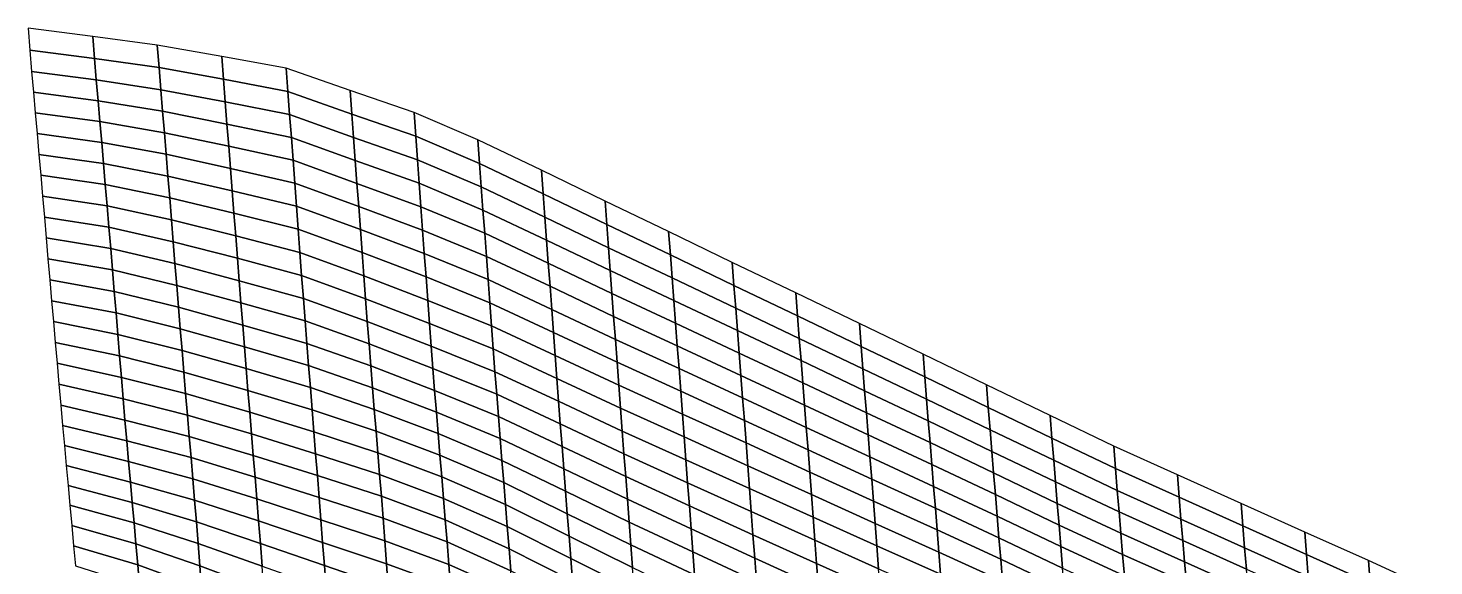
# Model space of a CAD drawing. Header units: metres. Extents: x -4.24 to 0.55, y -2.89 to 0.52.
# Drawn here: x -4.24 to -2.106, y -0.291 to 0.525 of the extents above; entities that cross this region are included whole.
import ezdxf

# ---------------------------------------------------------------- set-up
doc = ezdxf.new("R2010")
doc.units = ezdxf.units.M

msp = doc.modelspace()

# ---------------------------------------------------------------- linework, layer by layer
at = {"layer": 'B2'}
for points in [[(-4.24006, 0.52489, -10.46787), (-4.23739, 0.49146, -10.37504), (-4.13931, 0.47876, -10.38286), (-4.14198, 0.51229, -10.47566)], [(-4.14198, 0.51229, -10.47566), (-4.13931, 0.47876, -10.38286), (-4.04129, 0.46488, -10.39116), (-4.04393, 0.49914, -10.48366)], [(-4.23739, 0.49146, -10.37504), (-4.23467, 0.45911, -10.28176), (-4.1366, 0.44624, -10.28965), (-4.13931, 0.47876, -10.38286)], [(-4.04393, 0.49914, -10.48366), (-4.04129, 0.46488, -10.39116), (-3.94345, 0.44715, -10.401), (-3.94605, 0.48196, -10.49329)], [(-4.13931, 0.47876, -10.38286), (-4.1366, 0.44624, -10.28965), (-4.03862, 0.43144, -10.29832), (-4.04129, 0.46488, -10.39116)], [(-3.94605, 0.48196, -10.49329), (-3.94345, 0.44715, -10.401), (-3.84564, 0.42851, -10.41121), (-3.84822, 0.46396, -10.50324)], [(-4.23467, 0.45911, -10.28176), (-4.2319, 0.42778, -10.18808), (-4.13384, 0.41472, -10.19605), (-4.1366, 0.44624, -10.28965)], [(-4.04129, 0.46488, -10.39116), (-4.03862, 0.43144, -10.29832), (-3.94081, 0.41289, -10.3085), (-3.94345, 0.44715, -10.401)], [(-3.84822, 0.46396, -10.50324), (-3.84564, 0.42851, -10.41121), (-3.74854, 0.39424, -10.42772), (-3.75111, 0.42997, -10.51963)], [(-4.2319, 0.42778, -10.18808), (-4.22914, 0.39635, -10.09443), (-4.13109, 0.38311, -10.10247), (-4.13384, 0.41472, -10.19605)], [(-4.1366, 0.44624, -10.28965), (-4.13384, 0.41472, -10.19605), (-4.03591, 0.39882, -10.20515), (-4.03862, 0.43144, -10.29832)], [(-4.03862, 0.43144, -10.29832), (-4.03591, 0.39882, -10.20515), (-3.93815, 0.37927, -10.21573), (-3.94081, 0.41289, -10.3085)], [(-3.94345, 0.44715, -10.401), (-3.94081, 0.41289, -10.3085), (-3.84304, 0.39352, -10.319), (-3.84564, 0.42851, -10.41121)], [(-3.84564, 0.42851, -10.41121), (-3.84304, 0.39352, -10.319), (-3.74596, 0.35888, -10.33565), (-3.74854, 0.39424, -10.42772)], [(-3.75111, 0.42997, -10.51963), (-3.74854, 0.39424, -10.42772), (-3.65142, 0.3607, -10.44393), (-3.65396, 0.39688, -10.53566)], [(-4.13384, 0.41472, -10.19605), (-4.13109, 0.38311, -10.10247), (-4.03321, 0.36612, -10.11202), (-4.03591, 0.39882, -10.20515)], [(-3.94081, 0.41289, -10.3085), (-3.93815, 0.37927, -10.21573), (-3.84042, 0.35899, -10.22661), (-3.84304, 0.39352, -10.319)], [(-4.22914, 0.39635, -10.09443), (-4.22638, 0.36483, -10.00082), (-4.12834, 0.35141, -10.00894), (-4.13109, 0.38311, -10.10247)], [(-4.03591, 0.39882, -10.20515), (-4.03321, 0.36612, -10.11202), (-3.93549, 0.34565, -10.12297), (-3.93815, 0.37927, -10.21573)], [(-3.84304, 0.39352, -10.319), (-3.84042, 0.35899, -10.22661), (-3.74336, 0.32398, -10.24341), (-3.74596, 0.35888, -10.33565)], [(-3.74854, 0.39424, -10.42772), (-3.74596, 0.35888, -10.33565), (-3.64885, 0.32489, -10.35205), (-3.65142, 0.3607, -10.44393)], [(-3.65396, 0.39688, -10.53566), (-3.65142, 0.3607, -10.44393), (-3.55465, 0.3193, -10.4633), (-3.55721, 0.35511, -10.55518)], [(-4.22638, 0.36483, -10.00082), (-4.22363, 0.33313, -9.90729), (-4.1256, 0.31952, -9.91548), (-4.12834, 0.35141, -10.00894)], [(-4.13109, 0.38311, -10.10247), (-4.12834, 0.35141, -10.00894), (-4.03051, 0.33332, -10.01893), (-4.03321, 0.36612, -10.11202)], [(-4.03321, 0.36612, -10.11202), (-4.03051, 0.33332, -10.01893), (-3.93283, 0.31184, -10.03028), (-3.93549, 0.34565, -10.12297)], [(-3.93815, 0.37927, -10.21573), (-3.93549, 0.34565, -10.12297), (-3.8378, 0.32436, -10.13425), (-3.84042, 0.35899, -10.22661)], [(-4.12834, 0.35141, -10.00894), (-4.1256, 0.31952, -9.91548), (-4.02782, 0.30024, -9.92595), (-4.03051, 0.33332, -10.01893)], [(-3.93549, 0.34565, -10.12297), (-3.93283, 0.31184, -10.03028), (-3.83519, 0.28964, -10.04193), (-3.8378, 0.32436, -10.13425)], [(-3.84042, 0.35899, -10.22661), (-3.8378, 0.32436, -10.13425), (-3.74075, 0.28908, -10.15116), (-3.74336, 0.32398, -10.24341)], [(-3.74596, 0.35888, -10.33565), (-3.74336, 0.32398, -10.24341), (-3.64628, 0.28934, -10.26006), (-3.64885, 0.32489, -10.35205)], [(-3.65142, 0.3607, -10.44393), (-3.64885, 0.32489, -10.35205), (-3.55207, 0.28376, -10.37131), (-3.55465, 0.3193, -10.4633)], [(-3.55721, 0.35511, -10.55518), (-3.55465, 0.3193, -10.4633), (-3.45808, 0.27332, -10.48452), (-3.46065, 0.30905, -10.57643)], [(-4.22363, 0.33313, -9.90729), (-4.22088, 0.30143, -9.81375), (-4.12286, 0.28746, -9.82209), (-4.1256, 0.31952, -9.91548)], [(-4.03051, 0.33332, -10.01893), (-4.02782, 0.30024, -9.92595), (-3.93018, 0.27786, -9.93767), (-3.93283, 0.31184, -10.03028)], [(-3.8378, 0.32436, -10.13425), (-3.83519, 0.28964, -10.04193), (-3.73815, 0.25418, -10.05891), (-3.74075, 0.28908, -10.15116)], [(-3.74336, 0.32398, -10.24341), (-3.74075, 0.28908, -10.15116), (-3.6437, 0.2538, -10.16807), (-3.64628, 0.28934, -10.26006)], [(-3.64885, 0.32489, -10.35205), (-3.64628, 0.28934, -10.26006), (-3.54947, 0.24867, -10.27914), (-3.55207, 0.28376, -10.37131)], [(-4.22088, 0.30143, -9.81375), (-4.21813, 0.26973, -9.72022), (-4.12013, 0.2553, -9.72874), (-4.12286, 0.28746, -9.82209)], [(-4.1256, 0.31952, -9.91548), (-4.12286, 0.28746, -9.82209), (-4.02513, 0.26717, -9.83296), (-4.02782, 0.30024, -9.92595)], [(-4.02782, 0.30024, -9.92595), (-4.02513, 0.26717, -9.83296), (-3.92754, 0.24378, -9.84509), (-3.93018, 0.27786, -9.93767)], [(-3.93283, 0.31184, -10.03028), (-3.93018, 0.27786, -9.93767), (-3.83259, 0.25465, -9.94972), (-3.83519, 0.28964, -10.04193)], [(-3.55465, 0.3193, -10.4633), (-3.55207, 0.28376, -10.37131), (-3.45549, 0.23806, -10.39242), (-3.45808, 0.27332, -10.48452)], [(-3.46065, 0.30905, -10.57643), (-3.45808, 0.27332, -10.48452), (-3.36156, 0.22653, -10.50606), (-3.36413, 0.26207, -10.59805)], [(-4.12286, 0.28746, -9.82209), (-4.12013, 0.2553, -9.72874), (-4.02245, 0.23392, -9.74005), (-4.02513, 0.26717, -9.83296)], [(-3.93018, 0.27786, -9.93767), (-3.92754, 0.24378, -9.84509), (-3.82999, 0.21956, -9.85755), (-3.83259, 0.25465, -9.94972)], [(-3.83519, 0.28964, -10.04193), (-3.83259, 0.25465, -9.94972), (-3.73554, 0.21928, -9.96667), (-3.73815, 0.25418, -10.05891)], [(-3.74075, 0.28908, -10.15116), (-3.73815, 0.25418, -10.05891), (-3.64113, 0.21817, -10.07612), (-3.6437, 0.2538, -10.16807)], [(-3.64628, 0.28934, -10.26006), (-3.6437, 0.2538, -10.16807), (-3.54688, 0.2135, -10.187), (-3.54947, 0.24867, -10.27914)], [(-3.55207, 0.28376, -10.37131), (-3.54947, 0.24867, -10.27914), (-3.45289, 0.20306, -10.30021), (-3.45549, 0.23806, -10.39242)], [(-4.21813, 0.26973, -9.72022), (-4.21538, 0.23803, -9.62668), (-4.11741, 0.22296, -9.63546), (-4.12013, 0.2553, -9.72874)], [(-4.02513, 0.26717, -9.83296), (-4.02245, 0.23392, -9.74005), (-3.92491, 0.20952, -9.75258), (-3.92754, 0.24378, -9.84509)], [(-3.45808, 0.27332, -10.48452), (-3.45549, 0.23806, -10.39242), (-3.35896, 0.19135, -10.41392), (-3.36156, 0.22653, -10.50606)], [(-3.36413, 0.26207, -10.59805), (-3.36156, 0.22653, -10.50606), (-3.26498, 0.18083, -10.52716), (-3.26757, 0.21609, -10.61926)], [(-4.21538, 0.23803, -9.62668), (-4.21263, 0.20633, -9.53315), (-4.1147, 0.19043, -9.54226), (-4.11741, 0.22296, -9.63546)], [(-4.12013, 0.2553, -9.72874), (-4.11741, 0.22296, -9.63546), (-4.01977, 0.20066, -9.64714), (-4.02245, 0.23392, -9.74005)], [(-3.92754, 0.24378, -9.84509), (-3.92491, 0.20952, -9.75258), (-3.8274, 0.1843, -9.76545), (-3.82999, 0.21956, -9.85755)], [(-3.83259, 0.25465, -9.94972), (-3.82999, 0.21956, -9.85755), (-3.73295, 0.18419, -9.87449), (-3.73554, 0.21928, -9.96667)], [(-3.73815, 0.25418, -10.05891), (-3.73554, 0.21928, -9.96667), (-3.63855, 0.18263, -9.98413), (-3.64113, 0.21817, -10.07612)], [(-3.6437, 0.2538, -10.16807), (-3.64113, 0.21817, -10.07612), (-3.54429, 0.17832, -10.09487), (-3.54688, 0.2135, -10.187)], [(-3.54947, 0.24867, -10.27914), (-3.54688, 0.2135, -10.187), (-3.45029, 0.16807, -10.208), (-3.45289, 0.20306, -10.30021)], [(-3.45549, 0.23806, -10.39242), (-3.45289, 0.20306, -10.30021), (-3.35635, 0.15672, -10.32157), (-3.35896, 0.19135, -10.41392)], [(-4.11741, 0.22296, -9.63546), (-4.1147, 0.19043, -9.54226), (-4.01709, 0.1674, -9.55424), (-4.01977, 0.20066, -9.64714)], [(-4.02245, 0.23392, -9.74005), (-4.01977, 0.20066, -9.64714), (-3.92227, 0.17544, -9.66001), (-3.92491, 0.20952, -9.75258)], [(-3.82999, 0.21956, -9.85755), (-3.8274, 0.1843, -9.76545), (-3.73035, 0.14902, -9.78236), (-3.73295, 0.18419, -9.87449)], [(-3.73554, 0.21928, -9.96667), (-3.73295, 0.18419, -9.87449), (-3.63598, 0.14709, -9.89214), (-3.63855, 0.18263, -9.98413)], [(-3.64113, 0.21817, -10.07612), (-3.63855, 0.18263, -9.98413), (-3.5417, 0.14315, -10.00273), (-3.54429, 0.17832, -10.09487)], [(-3.54688, 0.2135, -10.187), (-3.54429, 0.17832, -10.09487), (-3.4477, 0.13299, -10.11582), (-3.45029, 0.16807, -10.208)], [(-3.36156, 0.22653, -10.50606), (-3.35896, 0.19135, -10.41392), (-3.26238, 0.14592, -10.43492), (-3.26498, 0.18083, -10.52716)], [(-3.26757, 0.21609, -10.61926), (-3.26498, 0.18083, -10.52716), (-3.16845, 0.13412, -10.54867), (-3.17105, 0.1692, -10.64085)], [(-4.21263, 0.20633, -9.53315), (-4.20988, 0.17463, -9.43961), (-4.11199, 0.15782, -9.44909), (-4.1147, 0.19043, -9.54226)], [(-4.01977, 0.20066, -9.64714), (-4.01709, 0.1674, -9.55424), (-3.91962, 0.14145, -9.56739), (-3.92227, 0.17544, -9.66001)], [(-3.92491, 0.20952, -9.75258), (-3.92227, 0.17544, -9.66001), (-3.8248, 0.1494, -9.6732), (-3.8274, 0.1843, -9.76545)], [(-3.45289, 0.20306, -10.30021), (-3.45029, 0.16807, -10.208), (-3.35374, 0.12191, -10.22928), (-3.35635, 0.15672, -10.32157)], [(-4.20988, 0.17463, -9.43961), (-4.20713, 0.14283, -9.34611), (-4.10929, 0.12511, -9.35596), (-4.11199, 0.15782, -9.44909)], [(-4.1147, 0.19043, -9.54226), (-4.11199, 0.15782, -9.44909), (-4.01441, 0.13433, -9.46125), (-4.01709, 0.1674, -9.55424)], [(-3.92227, 0.17544, -9.66001), (-3.91962, 0.14145, -9.56739), (-3.82218, 0.11468, -9.58088), (-3.8248, 0.1494, -9.6732)], [(-3.8274, 0.1843, -9.76545), (-3.8248, 0.1494, -9.6732), (-3.72775, 0.11412, -9.69011), (-3.73035, 0.14902, -9.78236)], [(-3.73295, 0.18419, -9.87449), (-3.73035, 0.14902, -9.78236), (-3.63341, 0.11146, -9.80018), (-3.63598, 0.14709, -9.89214)], [(-3.63855, 0.18263, -9.98413), (-3.63598, 0.14709, -9.89214), (-3.5391, 0.10797, -9.91059), (-3.5417, 0.14315, -10.00273)], [(-3.54429, 0.17832, -10.09487), (-3.5417, 0.14315, -10.00273), (-3.4451, 0.09799, -10.02361), (-3.4477, 0.13299, -10.11582)], [(-3.35896, 0.19135, -10.41392), (-3.35635, 0.15672, -10.32157), (-3.25975, 0.11157, -10.34245), (-3.26238, 0.14592, -10.43492)], [(-3.26498, 0.18083, -10.52716), (-3.26238, 0.14592, -10.43492), (-3.16582, 0.09968, -10.45624), (-3.16845, 0.13412, -10.54867)], [(-4.11199, 0.15782, -9.44909), (-4.10929, 0.12511, -9.35596), (-4.01172, 0.10126, -9.36827), (-4.01441, 0.13433, -9.46125)], [(-4.01709, 0.1674, -9.55424), (-4.01441, 0.13433, -9.46125), (-3.91696, 0.10774, -9.47467), (-3.91962, 0.14145, -9.56739)], [(-3.8248, 0.1494, -9.6732), (-3.82218, 0.11468, -9.58088), (-3.72512, 0.07967, -9.59768), (-3.72775, 0.11412, -9.69011)], [(-3.45029, 0.16807, -10.208), (-3.4477, 0.13299, -10.11582), (-3.35112, 0.0872, -10.13696), (-3.35374, 0.12191, -10.22928)], [(-3.35635, 0.15672, -10.32157), (-3.35374, 0.12191, -10.22928), (-3.25712, 0.07722, -10.24998), (-3.25975, 0.11157, -10.34245)], [(-3.17105, 0.1692, -10.64085), (-3.16845, 0.13412, -10.54867), (-3.07188, 0.08824, -10.56985), (-3.07449, 0.12314, -10.6621)], [(-4.20713, 0.14283, -9.34611), (-4.20438, 0.11113, -9.25258), (-4.10658, 0.09249, -9.26279), (-4.10929, 0.12511, -9.35596)], [(-4.01441, 0.13433, -9.46125), (-4.01172, 0.10126, -9.36827), (-3.91429, 0.07421, -9.38187), (-3.91696, 0.10774, -9.47467)], [(-3.91962, 0.14145, -9.56739), (-3.91696, 0.10774, -9.47467), (-3.81955, 0.08032, -9.48841), (-3.82218, 0.11468, -9.58088)], [(-3.73035, 0.14902, -9.78236), (-3.72775, 0.11412, -9.69011), (-3.63081, 0.07646, -9.70797), (-3.63341, 0.11146, -9.80018)], [(-3.63598, 0.14709, -9.89214), (-3.63341, 0.11146, -9.80018), (-3.53652, 0.0727, -9.81849), (-3.5391, 0.10797, -9.91059)], [(-3.5417, 0.14315, -10.00273), (-3.5391, 0.10797, -9.91059), (-3.4425, 0.06291, -9.93144), (-3.4451, 0.09799, -10.02361)], [(-3.4477, 0.13299, -10.11582), (-3.4451, 0.09799, -10.02361), (-3.34852, 0.05239, -10.04468), (-3.35112, 0.0872, -10.13696)], [(-3.26238, 0.14592, -10.43492), (-3.25975, 0.11157, -10.34245), (-3.16318, 0.06569, -10.36363), (-3.16582, 0.09968, -10.45624)], [(-3.16845, 0.13412, -10.54867), (-3.16582, 0.09968, -10.45624), (-3.06925, 0.05388, -10.47738), (-3.07188, 0.08824, -10.56985)], [(-4.20438, 0.11113, -9.25258), (-4.20163, 0.07943, -9.15904), (-4.10387, 0.05979, -9.16966), (-4.10658, 0.09249, -9.26279)], [(-4.10929, 0.12511, -9.35596), (-4.10658, 0.09249, -9.26279), (-4.00902, 0.06846, -9.27518), (-4.01172, 0.10126, -9.36827)], [(-3.91696, 0.10774, -9.47467), (-3.91429, 0.07421, -9.38187), (-3.81691, 0.04625, -9.39583), (-3.81955, 0.08032, -9.48841)], [(-3.82218, 0.11468, -9.58088), (-3.81955, 0.08032, -9.48841), (-3.72248, 0.04569, -9.50506), (-3.72512, 0.07967, -9.59768)], [(-3.72775, 0.11412, -9.69011), (-3.72512, 0.07967, -9.59768), (-3.62818, 0.04202, -9.61554), (-3.63081, 0.07646, -9.70797)], [(-3.63341, 0.11146, -9.80018), (-3.63081, 0.07646, -9.70797), (-3.53391, 0.0378, -9.72624), (-3.53652, 0.0727, -9.81849)], [(-3.5391, 0.10797, -9.91059), (-3.53652, 0.0727, -9.81849), (-3.4399, 0.02783, -9.83926), (-3.4425, 0.06291, -9.93144)], [(-3.35374, 0.12191, -10.22928), (-3.35112, 0.0872, -10.13696), (-3.25449, 0.04268, -10.15759), (-3.25712, 0.07722, -10.24998)], [(-3.25975, 0.11157, -10.34245), (-3.25712, 0.07722, -10.24998), (-3.16053, 0.0317, -10.27101), (-3.16318, 0.06569, -10.36363)], [(-3.07449, 0.12314, -10.6621), (-3.07188, 0.08824, -10.56985), (-2.97535, 0.04153, -10.59136), (-2.97797, 0.07625, -10.68368)], [(-4.10658, 0.09249, -9.26279), (-4.10387, 0.05979, -9.16966), (-4.00632, 0.03566, -9.18208), (-4.00902, 0.06846, -9.27518)], [(-4.01172, 0.10126, -9.36827), (-4.00902, 0.06846, -9.27518), (-3.91161, 0.04114, -9.28888), (-3.91429, 0.07421, -9.38187)], [(-3.4451, 0.09799, -10.02361), (-3.4425, 0.06291, -9.93144), (-3.34591, 0.01758, -9.95239), (-3.34852, 0.05239, -10.04468)], [(-3.35112, 0.0872, -10.13696), (-3.34852, 0.05239, -10.04468), (-3.25187, 0.00815, -10.06519), (-3.25449, 0.04268, -10.15759)], [(-3.16582, 0.09968, -10.45624), (-3.16318, 0.06569, -10.36363), (-3.06659, 0.02026, -10.38462), (-3.06925, 0.05388, -10.47738)], [(-3.07188, 0.08824, -10.56985), (-3.06925, 0.05388, -10.47738), (-2.97271, 0.00745, -10.49878), (-2.97535, 0.04153, -10.59136)], [(-4.20163, 0.07943, -9.15904), (-4.19888, 0.04773, -9.06551), (-4.10116, 0.02726, -9.07646), (-4.10387, 0.05979, -9.16966)], [(-4.00902, 0.06846, -9.27518), (-4.00632, 0.03566, -9.18208), (-3.90892, 0.00797, -9.19594), (-3.91161, 0.04114, -9.28888)], [(-3.91429, 0.07421, -9.38187), (-3.91161, 0.04114, -9.28888), (-3.81425, 0.01272, -9.30303), (-3.81691, 0.04625, -9.39583)], [(-3.81955, 0.08032, -9.48841), (-3.81691, 0.04625, -9.39583), (-3.71981, 0.01207, -9.4123), (-3.72248, 0.04569, -9.50506)], [(-3.72512, 0.07967, -9.59768), (-3.72248, 0.04569, -9.50506), (-3.62553, 0.00812, -9.52289), (-3.62818, 0.04202, -9.61554)], [(-3.63081, 0.07646, -9.70797), (-3.62818, 0.04202, -9.61554), (-3.53129, 0.00327, -9.63385), (-3.53391, 0.0378, -9.72624)], [(-3.53652, 0.0727, -9.81849), (-3.53391, 0.0378, -9.72624), (-3.43729, -0.00698, -9.74698), (-3.4399, 0.02783, -9.83926)], [(-3.25712, 0.07722, -10.24998), (-3.25449, 0.04268, -10.15759), (-3.15789, -0.00247, -10.17847), (-3.16053, 0.0317, -10.27101)], [(-3.16318, 0.06569, -10.36363), (-3.16053, 0.0317, -10.27101), (-3.06394, -0.01354, -10.29193), (-3.06659, 0.02026, -10.38462)], [(-2.97797, 0.07625, -10.68368), (-2.97535, 0.04153, -10.59136), (-2.87879, -0.00444, -10.61257), (-2.88141, 0.03009, -10.70497)], [(-4.19888, 0.04773, -9.06551), (-4.19613, 0.01603, -8.97197), (-4.09845, -0.00526, -8.98325), (-4.10116, 0.02726, -9.07646)], [(-4.10387, 0.05979, -9.16966), (-4.10116, 0.02726, -9.07646), (-4.00362, 0.00286, -9.08899), (-4.00632, 0.03566, -9.18208)], [(-3.81691, 0.04625, -9.39583), (-3.81425, 0.01272, -9.30303), (-3.71712, -0.02092, -9.31928), (-3.71981, 0.01207, -9.4123)], [(-3.72248, 0.04569, -9.50506), (-3.71981, 0.01207, -9.4123), (-3.62285, -0.02513, -9.42998), (-3.62553, 0.00812, -9.52289)], [(-3.4425, 0.06291, -9.93144), (-3.4399, 0.02783, -9.83926), (-3.3433, -0.01723, -9.86011), (-3.34591, 0.01758, -9.95239)], [(-3.34852, 0.05239, -10.04468), (-3.34591, 0.01758, -9.95239), (-3.24925, -0.02639, -9.9728), (-3.25187, 0.00815, -10.06519)], [(-3.06925, 0.05388, -10.47738), (-3.06659, 0.02026, -10.38462), (-2.97003, -0.0258, -10.40587), (-2.97271, 0.00745, -10.49878)], [(-4.10116, 0.02726, -9.07646), (-4.09845, -0.00526, -8.98325), (-4.00091, -0.02984, -8.99586), (-4.00362, 0.00286, -9.08899)], [(-4.00632, 0.03566, -9.18208), (-4.00362, 0.00286, -9.08899), (-3.90623, -0.02501, -9.10292), (-3.90892, 0.00797, -9.19594)], [(-3.91161, 0.04114, -9.28888), (-3.90892, 0.00797, -9.19594), (-3.81158, -0.02081, -9.21023), (-3.81425, 0.01272, -9.30303)], [(-3.62818, 0.04202, -9.61554), (-3.62553, 0.00812, -9.52289), (-3.52865, -0.0309, -9.54131), (-3.53129, 0.00327, -9.63385)], [(-3.53391, 0.0378, -9.72624), (-3.53129, 0.00327, -9.63385), (-3.43468, -0.04161, -9.65462), (-3.43729, -0.00698, -9.74698)], [(-3.4399, 0.02783, -9.83926), (-3.43729, -0.00698, -9.74698), (-3.34069, -0.05204, -9.76783), (-3.3433, -0.01723, -9.86011)], [(-3.25449, 0.04268, -10.15759), (-3.25187, 0.00815, -10.06519), (-3.15525, -0.03655, -10.08589), (-3.15789, -0.00247, -10.17847)], [(-3.16053, 0.0317, -10.27101), (-3.15789, -0.00247, -10.17847), (-3.06128, -0.04735, -10.19924), (-3.06394, -0.01354, -10.29193)], [(-2.97535, 0.04153, -10.59136), (-2.97271, 0.00745, -10.49878), (-2.87613, -0.03825, -10.51988), (-2.87879, -0.00444, -10.61257)], [(-2.88141, 0.03009, -10.70497), (-2.87879, -0.00444, -10.61257), (-2.78226, -0.05124, -10.63412), (-2.78489, -0.0168, -10.72655)], [(-4.19613, 0.01603, -8.97197), (-4.19338, -0.01567, -8.87844), (-4.09573, -0.03779, -8.89005), (-4.09845, -0.00526, -8.98325)], [(-4.00362, 0.00286, -9.08899), (-4.00091, -0.02984, -8.99586), (-3.90354, -0.05808, -9.00993), (-3.90623, -0.02501, -9.10292)], [(-3.90892, 0.00797, -9.19594), (-3.90623, -0.02501, -9.10292), (-3.80891, -0.05434, -9.11743), (-3.81158, -0.02081, -9.21023)], [(-3.81425, 0.01272, -9.30303), (-3.81158, -0.02081, -9.21023), (-3.71443, -0.0539, -9.22626), (-3.71712, -0.02092, -9.31928)], [(-3.71981, 0.01207, -9.4123), (-3.71712, -0.02092, -9.31928), (-3.62015, -0.05793, -9.33689), (-3.62285, -0.02513, -9.42998)], [(-3.62553, 0.00812, -9.52289), (-3.62285, -0.02513, -9.42998), (-3.526, -0.06471, -9.44862), (-3.52865, -0.0309, -9.54131)], [(-3.53129, 0.00327, -9.63385), (-3.52865, -0.0309, -9.54131), (-3.43205, -0.07606, -9.56219), (-3.43468, -0.04161, -9.65462)], [(-3.34591, 0.01758, -9.95239), (-3.3433, -0.01723, -9.86011), (-3.24663, -0.06092, -9.8804), (-3.24925, -0.02639, -9.9728)], [(-3.25187, 0.00815, -10.06519), (-3.24925, -0.02639, -9.9728), (-3.15261, -0.07063, -9.99331), (-3.15525, -0.03655, -10.08589)], [(-3.06659, 0.02026, -10.38462), (-3.06394, -0.01354, -10.29193), (-2.96736, -0.05924, -10.31303), (-2.97003, -0.0258, -10.40587)], [(-2.97271, 0.00745, -10.49878), (-2.97003, -0.0258, -10.40587), (-2.87345, -0.07132, -10.4269), (-2.87613, -0.03825, -10.51988)], [(-4.19338, -0.01567, -8.87844), (-4.19063, -0.04738, -8.7849), (-4.09302, -0.07022, -8.79681), (-4.09573, -0.03779, -8.89005)], [(-4.09845, -0.00526, -8.98325), (-4.09573, -0.03779, -8.89005), (-3.9982, -0.06246, -8.90269), (-4.00091, -0.02984, -8.99586)], [(-3.81158, -0.02081, -9.21023), (-3.80891, -0.05434, -9.11743), (-3.71173, -0.08679, -9.1332), (-3.71443, -0.0539, -9.22626)], [(-3.71712, -0.02092, -9.31928), (-3.71443, -0.0539, -9.22626), (-3.61745, -0.09064, -9.24376), (-3.62015, -0.05793, -9.33689)], [(-3.43729, -0.00698, -9.74698), (-3.43468, -0.04161, -9.65462), (-3.33808, -0.08676, -9.6755), (-3.34069, -0.05204, -9.76783)], [(-3.3433, -0.01723, -9.86011), (-3.34069, -0.05204, -9.76783), (-3.24402, -0.09564, -9.78808), (-3.24663, -0.06092, -9.8804)], [(-3.15789, -0.00247, -10.17847), (-3.15525, -0.03655, -10.08589), (-3.05863, -0.08115, -10.10655), (-3.06128, -0.04735, -10.19924)], [(-3.06394, -0.01354, -10.29193), (-3.06128, -0.04735, -10.19924), (-2.96469, -0.09268, -10.2202), (-2.96736, -0.05924, -10.31303)], [(-2.87879, -0.00444, -10.61257), (-2.87613, -0.03825, -10.51988), (-2.7796, -0.08486, -10.54135), (-2.78226, -0.05124, -10.63412)], [(-2.78489, -0.0168, -10.72655), (-2.78226, -0.05124, -10.63412), (-2.68572, -0.09758, -10.65548), (-2.68834, -0.06314, -10.74791)], [(-4.09573, -0.03779, -8.89005), (-4.09302, -0.07022, -8.79681), (-3.99549, -0.09507, -8.80952), (-3.9982, -0.06246, -8.90269)], [(-4.00091, -0.02984, -8.99586), (-3.9982, -0.06246, -8.90269), (-3.90085, -0.09097, -8.91688), (-3.90354, -0.05808, -9.00993)], [(-3.90623, -0.02501, -9.10292), (-3.90354, -0.05808, -9.00993), (-3.80624, -0.08778, -9.0246), (-3.80891, -0.05434, -9.11743)], [(-3.62285, -0.02513, -9.42998), (-3.62015, -0.05793, -9.33689), (-3.52333, -0.09815, -9.35578), (-3.526, -0.06471, -9.44862)], [(-3.52865, -0.0309, -9.54131), (-3.526, -0.06471, -9.44862), (-3.42942, -0.11032, -9.46969), (-3.43205, -0.07606, -9.56219)], [(-3.43468, -0.04161, -9.65462), (-3.43205, -0.07606, -9.56219), (-3.33546, -0.12139, -9.58315), (-3.33808, -0.08676, -9.6755)], [(-3.24925, -0.02639, -9.9728), (-3.24663, -0.06092, -9.8804), (-3.14998, -0.10489, -9.90081), (-3.15261, -0.07063, -9.99331)], [(-3.15525, -0.03655, -10.08589), (-3.15261, -0.07063, -9.99331), (-3.05598, -0.11505, -10.0139), (-3.05863, -0.08115, -10.10655)], [(-2.97003, -0.0258, -10.40587), (-2.96736, -0.05924, -10.31303), (-2.87076, -0.10439, -10.33392), (-2.87345, -0.07132, -10.4269)], [(-2.87613, -0.03825, -10.51988), (-2.87345, -0.07132, -10.4269), (-2.7769, -0.11757, -10.44822), (-2.7796, -0.08486, -10.54135)], [(-4.19063, -0.04738, -8.7849), (-4.18784, -0.07816, -8.691), (-4.09026, -0.10174, -8.7032), (-4.09302, -0.07022, -8.79681)], [(-3.9982, -0.06246, -8.90269), (-3.99549, -0.09507, -8.80952), (-3.89815, -0.12386, -8.82382), (-3.90085, -0.09097, -8.91688)], [(-3.90354, -0.05808, -9.00993), (-3.90085, -0.09097, -8.91688), (-3.80356, -0.12113, -8.93173), (-3.80624, -0.08778, -9.0246)], [(-3.80891, -0.05434, -9.11743), (-3.80624, -0.08778, -9.0246), (-3.70904, -0.11968, -9.04015), (-3.71173, -0.08679, -9.1332)], [(-3.71443, -0.0539, -9.22626), (-3.71173, -0.08679, -9.1332), (-3.61475, -0.12344, -9.15066), (-3.61745, -0.09064, -9.24376)], [(-3.62015, -0.05793, -9.33689), (-3.61745, -0.09064, -9.24376), (-3.52065, -0.13158, -9.26295), (-3.52333, -0.09815, -9.35578)], [(-3.34069, -0.05204, -9.76783), (-3.33808, -0.08676, -9.6755), (-3.2414, -0.13036, -9.69576), (-3.24402, -0.09564, -9.78808)], [(-3.24663, -0.06092, -9.8804), (-3.24402, -0.09564, -9.78808), (-3.14735, -0.13933, -9.80838), (-3.14998, -0.10489, -9.90081)], [(-3.06128, -0.04735, -10.19924), (-3.05863, -0.08115, -10.10655), (-2.96201, -0.12603, -10.12733), (-2.96469, -0.09268, -10.2202)], [(-2.96736, -0.05924, -10.31303), (-2.96469, -0.09268, -10.2202), (-2.86808, -0.13756, -10.24097), (-2.87076, -0.10439, -10.33392)], [(-2.78226, -0.05124, -10.63412), (-2.7796, -0.08486, -10.54135), (-2.68305, -0.1312, -10.56272), (-2.68572, -0.09758, -10.65548)], [(-2.68834, -0.06314, -10.74791), (-2.68572, -0.09758, -10.65548), (-2.58917, -0.14383, -10.6768), (-2.5918, -0.10957, -10.76931)], [(-4.18784, -0.07816, -8.691), (-4.18504, -0.10877, -8.59703), (-4.08749, -0.13307, -8.60952), (-4.09026, -0.10174, -8.7032)], [(-4.09302, -0.07022, -8.79681), (-4.09026, -0.10174, -8.7032), (-3.99276, -0.12714, -8.71614), (-3.99549, -0.09507, -8.80952)], [(-3.526, -0.06471, -9.44862), (-3.52333, -0.09815, -9.35578), (-3.42677, -0.14421, -9.37703), (-3.42942, -0.11032, -9.46969)], [(-3.43205, -0.07606, -9.56219), (-3.42942, -0.11032, -9.46969), (-3.33284, -0.15593, -9.49075), (-3.33546, -0.12139, -9.58315)], [(-3.15261, -0.07063, -9.99331), (-3.14998, -0.10489, -9.90081), (-3.05333, -0.14894, -9.92125), (-3.05598, -0.11505, -10.0139)], [(-3.05863, -0.08115, -10.10655), (-3.05598, -0.11505, -10.0139), (-2.95935, -0.15956, -10.03453), (-2.96201, -0.12603, -10.12733)], [(-2.87345, -0.07132, -10.4269), (-2.87076, -0.10439, -10.33392), (-2.7742, -0.15037, -10.35513), (-2.7769, -0.11757, -10.44822)], [(-2.7796, -0.08486, -10.54135), (-2.7769, -0.11757, -10.44822), (-2.68035, -0.16391, -10.46959), (-2.68305, -0.1312, -10.56272)], [(-4.09026, -0.10174, -8.7032), (-4.08749, -0.13307, -8.60952), (-3.99004, -0.15939, -8.62282), (-3.99276, -0.12714, -8.71614)], [(-3.99549, -0.09507, -8.80952), (-3.99276, -0.12714, -8.71614), (-3.89545, -0.15657, -8.73069), (-3.89815, -0.12386, -8.82382)], [(-3.90085, -0.09097, -8.91688), (-3.89815, -0.12386, -8.82382), (-3.80089, -0.15448, -8.83885), (-3.80356, -0.12113, -8.93173)], [(-3.80624, -0.08778, -9.0246), (-3.80356, -0.12113, -8.93173), (-3.70634, -0.15257, -8.94709), (-3.70904, -0.11968, -9.04015)], [(-3.71173, -0.08679, -9.1332), (-3.70904, -0.11968, -9.04015), (-3.61204, -0.15614, -9.05753), (-3.61475, -0.12344, -9.15066)], [(-3.61745, -0.09064, -9.24376), (-3.61475, -0.12344, -9.15066), (-3.51798, -0.16502, -9.17011), (-3.52065, -0.13158, -9.26295)], [(-3.52333, -0.09815, -9.35578), (-3.52065, -0.13158, -9.26295), (-3.42412, -0.1782, -9.28442), (-3.42677, -0.14421, -9.37703)], [(-3.33808, -0.08676, -9.6755), (-3.33546, -0.12139, -9.58315), (-3.2388, -0.16526, -9.60351), (-3.2414, -0.13036, -9.69576)], [(-3.24402, -0.09564, -9.78808), (-3.2414, -0.13036, -9.69576), (-3.14474, -0.17405, -9.71606), (-3.14735, -0.13933, -9.80838)], [(-3.14998, -0.10489, -9.90081), (-3.14735, -0.13933, -9.80838), (-3.05069, -0.18311, -9.82871), (-3.05333, -0.14894, -9.92125)], [(-2.96469, -0.09268, -10.2202), (-2.96201, -0.12603, -10.12733), (-2.86539, -0.17072, -10.14802), (-2.86808, -0.13756, -10.24097)], [(-2.87076, -0.10439, -10.33392), (-2.86808, -0.13756, -10.24097), (-2.77149, -0.18308, -10.262), (-2.7742, -0.15037, -10.35513)], [(-2.68572, -0.09758, -10.65548), (-2.68305, -0.1312, -10.56272), (-2.58649, -0.17718, -10.58393), (-2.58917, -0.14383, -10.6768)], [(-4.18504, -0.10877, -8.59703), (-4.18223, -0.13919, -8.50298), (-4.08472, -0.16423, -8.51576), (-4.08749, -0.13307, -8.60952)], [(-3.99276, -0.12714, -8.71614), (-3.99004, -0.15939, -8.62282), (-3.89276, -0.18964, -8.63771), (-3.89545, -0.15657, -8.73069)], [(-3.89815, -0.12386, -8.82382), (-3.89545, -0.15657, -8.73069), (-3.79821, -0.18764, -8.74591), (-3.80089, -0.15448, -8.83885)], [(-3.80356, -0.12113, -8.93173), (-3.80089, -0.15448, -8.83885), (-3.70364, -0.18537, -8.854), (-3.70634, -0.15257, -8.94709)], [(-3.70904, -0.11968, -9.04015), (-3.70634, -0.15257, -8.94709), (-3.60934, -0.18894, -8.96444), (-3.61204, -0.15614, -9.05753)], [(-3.61475, -0.12344, -9.15066), (-3.61204, -0.15614, -9.05753), (-3.51531, -0.19837, -9.07724), (-3.51798, -0.16502, -9.17011)], [(-3.42942, -0.11032, -9.46969), (-3.42677, -0.14421, -9.37703), (-3.33021, -0.19037, -9.39832), (-3.33284, -0.15593, -9.49075)], [(-3.33546, -0.12139, -9.58315), (-3.33284, -0.15593, -9.49075), (-3.23619, -0.20016, -9.51127), (-3.2388, -0.16526, -9.60351)], [(-3.05598, -0.11505, -10.0139), (-3.05333, -0.14894, -9.92125), (-2.95667, -0.193, -9.94169), (-2.95935, -0.15956, -10.03453)], [(-2.96201, -0.12603, -10.12733), (-2.95935, -0.15956, -10.03453), (-2.8627, -0.20379, -10.05504), (-2.86539, -0.17072, -10.14802)], [(-2.7769, -0.11757, -10.44822), (-2.7742, -0.15037, -10.35513), (-2.67765, -0.19671, -10.37649), (-2.68035, -0.16391, -10.46959)], [(-2.5918, -0.10957, -10.76931), (-2.58917, -0.14383, -10.6768), (-2.49249, -0.18734, -10.69702), (-2.49513, -0.15317, -10.78956)], [(-4.18223, -0.13919, -8.50298), (-4.17942, -0.16943, -8.40885), (-4.08193, -0.19511, -8.4219), (-4.08472, -0.16423, -8.51576)], [(-4.08749, -0.13307, -8.60952), (-4.08472, -0.16423, -8.51576), (-3.98732, -0.19182, -8.52958), (-3.99004, -0.15939, -8.62282)], [(-3.52065, -0.13158, -9.26295), (-3.51798, -0.16502, -9.17011), (-3.42147, -0.21219, -9.1918), (-3.42412, -0.1782, -9.28442)], [(-3.42677, -0.14421, -9.37703), (-3.42412, -0.1782, -9.28442), (-3.32759, -0.2249, -9.30593), (-3.33021, -0.19037, -9.39832)], [(-3.2414, -0.13036, -9.69576), (-3.2388, -0.16526, -9.60351), (-3.14214, -0.20904, -9.62385), (-3.14474, -0.17405, -9.71606)], [(-3.14735, -0.13933, -9.80838), (-3.14474, -0.17405, -9.71606), (-3.04807, -0.21774, -9.73635), (-3.05069, -0.18311, -9.82871)], [(-3.05333, -0.14894, -9.92125), (-3.05069, -0.18311, -9.82871), (-2.95402, -0.22689, -9.84904), (-2.95667, -0.193, -9.94169)], [(-2.86808, -0.13756, -10.24097), (-2.86539, -0.17072, -10.14802), (-2.76879, -0.21587, -10.16891), (-2.77149, -0.18308, -10.262)], [(-2.68305, -0.1312, -10.56272), (-2.68035, -0.16391, -10.46959), (-2.58377, -0.20961, -10.49069), (-2.58649, -0.17718, -10.58393)], [(-2.58917, -0.14383, -10.6768), (-2.58649, -0.17718, -10.58393), (-2.48981, -0.22059, -10.60411), (-2.49249, -0.18734, -10.69702)], [(-4.17942, -0.16943, -8.40885), (-4.17659, -0.19939, -8.31462), (-4.07915, -0.22608, -8.32807), (-4.08193, -0.19511, -8.4219)], [(-4.08472, -0.16423, -8.51576), (-4.08193, -0.19511, -8.4219), (-3.98461, -0.22444, -8.43641), (-3.98732, -0.19182, -8.52958)], [(-3.99004, -0.15939, -8.62282), (-3.98732, -0.19182, -8.52958), (-3.8901, -0.22326, -8.54495), (-3.89276, -0.18964, -8.63771)], [(-3.89545, -0.15657, -8.73069), (-3.89276, -0.18964, -8.63771), (-3.79555, -0.22144, -8.65322), (-3.79821, -0.18764, -8.74591)], [(-3.80089, -0.15448, -8.83885), (-3.79821, -0.18764, -8.74591), (-3.70097, -0.2189, -8.7612), (-3.70364, -0.18537, -8.854)], [(-3.70634, -0.15257, -8.94709), (-3.70364, -0.18537, -8.854), (-3.60664, -0.22174, -8.87135), (-3.60934, -0.18894, -8.96444)], [(-3.61204, -0.15614, -9.05753), (-3.60934, -0.18894, -8.96444), (-3.51264, -0.23181, -8.9844), (-3.51531, -0.19837, -9.07724)], [(-3.51798, -0.16502, -9.17011), (-3.51531, -0.19837, -9.07724), (-3.41883, -0.24617, -9.09919), (-3.42147, -0.21219, -9.1918)], [(-3.33284, -0.15593, -9.49075), (-3.33021, -0.19037, -9.39832), (-3.23359, -0.23516, -9.41906), (-3.23619, -0.20016, -9.51127)], [(-3.2388, -0.16526, -9.60351), (-3.23619, -0.20016, -9.51127), (-3.13955, -0.24431, -9.53175), (-3.14214, -0.20904, -9.62385)], [(-2.95935, -0.15956, -10.03453), (-2.95667, -0.193, -9.94169), (-2.86002, -0.23696, -9.96209), (-2.8627, -0.20379, -10.05504)], [(-2.86539, -0.17072, -10.14802), (-2.8627, -0.20379, -10.05504), (-2.76609, -0.24867, -10.07581), (-2.76879, -0.21587, -10.16891)], [(-2.7742, -0.15037, -10.35513), (-2.77149, -0.18308, -10.262), (-2.67494, -0.22942, -10.28336), (-2.67765, -0.19671, -10.37649)], [(-2.68035, -0.16391, -10.46959), (-2.67765, -0.19671, -10.37649), (-2.58105, -0.24195, -10.39741), (-2.58377, -0.20961, -10.49069)], [(-2.49513, -0.15317, -10.78956), (-2.49249, -0.18734, -10.69702), (-2.39581, -0.23075, -10.71721), (-2.39845, -0.19658, -10.80975)], [(-3.98732, -0.19182, -8.52958), (-3.98461, -0.22444, -8.43641), (-3.88745, -0.25734, -8.45237), (-3.8901, -0.22326, -8.54495)], [(-3.89276, -0.18964, -8.63771), (-3.8901, -0.22326, -8.54495), (-3.79292, -0.2558, -8.56075), (-3.79555, -0.22144, -8.65322)], [(-3.79821, -0.18764, -8.74591), (-3.79555, -0.22144, -8.65322), (-3.69834, -0.25325, -8.66873), (-3.70097, -0.2189, -8.7612)], [(-3.70364, -0.18537, -8.854), (-3.70097, -0.2189, -8.7612), (-3.60397, -0.25518, -8.77851), (-3.60664, -0.22174, -8.87135)], [(-3.60934, -0.18894, -8.96444), (-3.60664, -0.22174, -8.87135), (-3.50997, -0.26534, -8.8916), (-3.51264, -0.23181, -8.9844)], [(-3.42412, -0.1782, -9.28442), (-3.42147, -0.21219, -9.1918), (-3.32496, -0.25935, -9.2135), (-3.32759, -0.2249, -9.30593)], [(-3.33021, -0.19037, -9.39832), (-3.32759, -0.2249, -9.30593), (-3.23099, -0.27015, -9.32685), (-3.23359, -0.23516, -9.41906)], [(-3.14474, -0.17405, -9.71606), (-3.14214, -0.20904, -9.62385), (-3.04547, -0.25264, -9.6441), (-3.04807, -0.21774, -9.73635)], [(-3.05069, -0.18311, -9.82871), (-3.04807, -0.21774, -9.73635), (-2.95139, -0.26124, -9.75657), (-2.95402, -0.22689, -9.84904)], [(-2.77149, -0.18308, -10.262), (-2.76879, -0.21587, -10.16891), (-2.67224, -0.26221, -10.19027), (-2.67494, -0.22942, -10.28336)], [(-2.58649, -0.17718, -10.58393), (-2.58377, -0.20961, -10.49069), (-2.48709, -0.25284, -10.5108), (-2.48981, -0.22059, -10.60411)], [(-2.49249, -0.18734, -10.69702), (-2.48981, -0.22059, -10.60411), (-2.39313, -0.26401, -10.6243), (-2.39581, -0.23075, -10.71721)], [(-4.17659, -0.19939, -8.31462), (-4.17379, -0.23009, -8.22068), (-4.0764, -0.25796, -8.23461), (-4.07915, -0.22608, -8.32807)], [(-4.08193, -0.19511, -8.4219), (-4.07915, -0.22608, -8.32807), (-3.98191, -0.25733, -8.34336), (-3.98461, -0.22444, -8.43641)], [(-3.51531, -0.19837, -9.07724), (-3.51264, -0.23181, -8.9844), (-3.41618, -0.28007, -9.00654), (-3.41883, -0.24617, -9.09919)], [(-3.42147, -0.21219, -9.1918), (-3.41883, -0.24617, -9.09919), (-3.32234, -0.29388, -9.1211), (-3.32496, -0.25935, -9.2135)], [(-3.23619, -0.20016, -9.51127), (-3.23359, -0.23516, -9.41906), (-3.13697, -0.27985, -9.43976), (-3.13955, -0.24431, -9.53175)], [(-3.14214, -0.20904, -9.62385), (-3.13955, -0.24431, -9.53175), (-3.04288, -0.288, -9.55204), (-3.04547, -0.25264, -9.6441)], [(-2.95667, -0.193, -9.94169), (-2.95402, -0.22689, -9.84904), (-2.85735, -0.2704, -9.86926), (-2.86002, -0.23696, -9.96209)], [(-2.8627, -0.20379, -10.05504), (-2.86002, -0.23696, -9.96209), (-2.76339, -0.28138, -9.98268), (-2.76609, -0.24867, -10.07581)], [(-2.67765, -0.19671, -10.37649), (-2.67494, -0.22942, -10.28336), (-2.57834, -0.27438, -10.30417), (-2.58105, -0.24195, -10.39741)], [(-2.58377, -0.20961, -10.49069), (-2.58105, -0.24195, -10.39741), (-2.48436, -0.28518, -10.41752), (-2.48709, -0.25284, -10.5108)], [(-2.39845, -0.19658, -10.80975), (-2.39581, -0.23075, -10.71721), (-2.29914, -0.27435, -10.73746), (-2.30178, -0.24018, -10.83)], [(-4.17379, -0.23009, -8.22068), (-4.171, -0.26087, -8.12677), (-4.07367, -0.29003, -8.14122), (-4.0764, -0.25796, -8.23461)], [(-4.07915, -0.22608, -8.32807), (-4.0764, -0.25796, -8.23461), (-3.97927, -0.29132, -8.25074), (-3.98191, -0.25733, -8.34336)], [(-3.98461, -0.22444, -8.43641), (-3.98191, -0.25733, -8.34336), (-3.88484, -0.29206, -8.36005), (-3.88745, -0.25734, -8.45237)], [(-3.8901, -0.22326, -8.54495), (-3.88745, -0.25734, -8.45237), (-3.79032, -0.29079, -8.46854), (-3.79292, -0.2558, -8.56075)], [(-3.79555, -0.22144, -8.65322), (-3.79292, -0.2558, -8.56075), (-3.69575, -0.28833, -8.57656), (-3.69834, -0.25325, -8.66873)], [(-3.70097, -0.2189, -8.7612), (-3.69834, -0.25325, -8.66873), (-3.60132, -0.28917, -8.6859), (-3.60397, -0.25518, -8.77851)], [(-3.60664, -0.22174, -8.87135), (-3.60397, -0.25518, -8.77851), (-3.5073, -0.29887, -8.7988), (-3.50997, -0.26534, -8.8916)], [(-3.51264, -0.23181, -8.9844), (-3.50997, -0.26534, -8.8916), (-3.41354, -0.31415, -8.91396), (-3.41618, -0.28007, -9.00654)], [(-3.32759, -0.2249, -9.30593), (-3.32496, -0.25935, -9.2135), (-3.2284, -0.30523, -9.23467), (-3.23099, -0.27015, -9.32685)], [(-3.04807, -0.21774, -9.73635), (-3.04547, -0.25264, -9.6441), (-2.94878, -0.29596, -9.66425), (-2.95139, -0.26124, -9.75657)], [(-2.95402, -0.22689, -9.84904), (-2.95139, -0.26124, -9.75657), (-2.85469, -0.3042, -9.77657), (-2.85735, -0.2704, -9.86926)], [(-2.76879, -0.21587, -10.16891), (-2.76609, -0.24867, -10.07581), (-2.66954, -0.29492, -10.09714), (-2.67224, -0.26221, -10.19027)], [(-2.67494, -0.22942, -10.28336), (-2.67224, -0.26221, -10.19027), (-2.57561, -0.30673, -10.21089), (-2.57834, -0.27438, -10.30417)], [(-2.48981, -0.22059, -10.60411), (-2.48709, -0.25284, -10.5108), (-2.39041, -0.29626, -10.53098), (-2.39313, -0.26401, -10.6243)], [(-2.39581, -0.23075, -10.71721), (-2.39313, -0.26401, -10.6243), (-2.29645, -0.30742, -10.64448), (-2.29914, -0.27435, -10.73746)], [(-3.79292, -0.2558, -8.56075), (-3.79032, -0.29079, -8.46854), (-3.69319, -0.32424, -8.48471), (-3.69575, -0.28833, -8.57656)], [(-3.69834, -0.25325, -8.66873), (-3.69575, -0.28833, -8.57656), (-3.59871, -0.32388, -8.59358), (-3.60132, -0.28917, -8.6859)], [(-3.60397, -0.25518, -8.77851), (-3.60132, -0.28917, -8.6859), (-3.50464, -0.3324, -8.70601), (-3.5073, -0.29887, -8.7988)], [(-3.41883, -0.24617, -9.09919), (-3.41618, -0.28007, -9.00654), (-3.31972, -0.32833, -9.02867), (-3.32234, -0.29388, -9.1211)], [(-3.23359, -0.23516, -9.41906), (-3.23099, -0.27015, -9.32685), (-3.1344, -0.31539, -9.34777), (-3.13697, -0.27985, -9.43976)], [(-3.13955, -0.24431, -9.53175), (-3.13697, -0.27985, -9.43976), (-3.04031, -0.32363, -9.46009), (-3.04288, -0.288, -9.55204)], [(-3.04547, -0.25264, -9.6441), (-3.04288, -0.288, -9.55204), (-2.94619, -0.33123, -9.57215), (-2.94878, -0.29596, -9.66425)], [(-2.86002, -0.23696, -9.96209), (-2.85735, -0.2704, -9.86926), (-2.7607, -0.31445, -9.8897), (-2.76339, -0.28138, -9.98268)], [(-2.76609, -0.24867, -10.07581), (-2.76339, -0.28138, -9.98268), (-2.66683, -0.32754, -10.00397), (-2.66954, -0.29492, -10.09714)], [(-2.58105, -0.24195, -10.39741), (-2.57834, -0.27438, -10.30417), (-2.48164, -0.31743, -10.32421), (-2.48436, -0.28518, -10.41752)], [(-2.48709, -0.25284, -10.5108), (-2.48436, -0.28518, -10.41752), (-2.38768, -0.3286, -10.4377), (-2.39041, -0.29626, -10.53098)], [(-2.30178, -0.24018, -10.83), (-2.29914, -0.27435, -10.73746), (-2.20245, -0.31749, -10.75754), (-2.20509, -0.2835, -10.85015)], [(-4.171, -0.26087, -8.12677), (-4.1682, -0.29157, -8.03284), (-4.07095, -0.32237, -8.04794), (-4.07367, -0.29003, -8.14122)], [(-4.0764, -0.25796, -8.23461), (-4.07367, -0.29003, -8.14122), (-3.97663, -0.3254, -8.15816), (-3.97927, -0.29132, -8.25074)], [(-3.98191, -0.25733, -8.34336), (-3.97927, -0.29132, -8.25074), (-3.88227, -0.32778, -8.26813), (-3.88484, -0.29206, -8.36005)], [(-3.88745, -0.25734, -8.45237), (-3.88484, -0.29206, -8.36005), (-3.78775, -0.32642, -8.37659), (-3.79032, -0.29079, -8.46854)], [(-3.50997, -0.26534, -8.8916), (-3.5073, -0.29887, -8.7988), (-3.41086, -0.34749, -8.82109), (-3.41354, -0.31415, -8.91396)], [(-3.32496, -0.25935, -9.2135), (-3.32234, -0.29388, -9.1211), (-3.2258, -0.34023, -9.14246), (-3.2284, -0.30523, -9.23467)], [(-3.23099, -0.27015, -9.32685), (-3.2284, -0.30523, -9.23467), (-3.13183, -0.35102, -9.25581), (-3.1344, -0.31539, -9.34777)], [(-2.95139, -0.26124, -9.75657), (-2.94878, -0.29596, -9.66425), (-2.85206, -0.33846, -9.68407), (-2.85469, -0.3042, -9.77657)], [(-2.85735, -0.2704, -9.86926), (-2.85469, -0.3042, -9.77657), (-2.75803, -0.34789, -9.79686), (-2.7607, -0.31445, -9.8897)], [(-2.67224, -0.26221, -10.19027), (-2.66954, -0.29492, -10.09714), (-2.57289, -0.33907, -10.11762), (-2.57561, -0.30673, -10.21089)], [(-2.57834, -0.27438, -10.30417), (-2.57561, -0.30673, -10.21089), (-2.47891, -0.34959, -10.23086), (-2.48164, -0.31743, -10.32421)], [(-2.39313, -0.26401, -10.6243), (-2.39041, -0.29626, -10.53098), (-2.29373, -0.33967, -10.55117), (-2.29645, -0.30742, -10.64448)], [(-2.29914, -0.27435, -10.73746), (-2.29645, -0.30742, -10.64448), (-2.19976, -0.35056, -10.66455), (-2.20245, -0.31749, -10.75754)], [(-4.07367, -0.29003, -8.14122), (-4.07095, -0.32237, -8.04794), (-3.974, -0.35975, -8.0657), (-3.97663, -0.3254, -8.15816)], [(-3.97927, -0.29132, -8.25074), (-3.97663, -0.3254, -8.15816), (-3.87971, -0.36369, -8.17629), (-3.88227, -0.32778, -8.26813)], [(-3.79032, -0.29079, -8.46854), (-3.78775, -0.32642, -8.37659), (-3.69067, -0.36106, -8.39324), (-3.69319, -0.32424, -8.48471)], [(-3.69575, -0.28833, -8.57656), (-3.69319, -0.32424, -8.48471), (-3.59613, -0.35924, -8.50151), (-3.59871, -0.32388, -8.59358)], [(-3.60132, -0.28917, -8.6859), (-3.59871, -0.32388, -8.59358), (-3.50198, -0.36611, -8.61328), (-3.50464, -0.3324, -8.70601)], [(-3.41618, -0.28007, -9.00654), (-3.41354, -0.31415, -8.91396), (-3.3171, -0.36296, -8.93631), (-3.31972, -0.32833, -9.02867)], [(-3.13697, -0.27985, -9.43976), (-3.1344, -0.31539, -9.34777), (-3.03774, -0.35935, -9.36817), (-3.04031, -0.32363, -9.46009)], [(-3.04288, -0.288, -9.55204), (-3.04031, -0.32363, -9.46009), (-2.94362, -0.36677, -9.48016), (-2.94619, -0.33123, -9.57215)], [(-2.76339, -0.28138, -9.98268), (-2.7607, -0.31445, -9.8897), (-2.66413, -0.36043, -9.91091), (-2.66683, -0.32754, -10.00397)], [(-2.48436, -0.28518, -10.41752), (-2.48164, -0.31743, -10.32421), (-2.38495, -0.36076, -10.34435), (-2.38768, -0.3286, -10.4377)], [(-2.20509, -0.2835, -10.85015), (-2.20245, -0.31749, -10.75754), (-2.10581, -0.36191, -10.77812), (-2.10845, -0.32783, -10.8707)]]:
    msp.add_3dface(points, dxfattribs=at)

doc.saveas('drawing.dxf')
